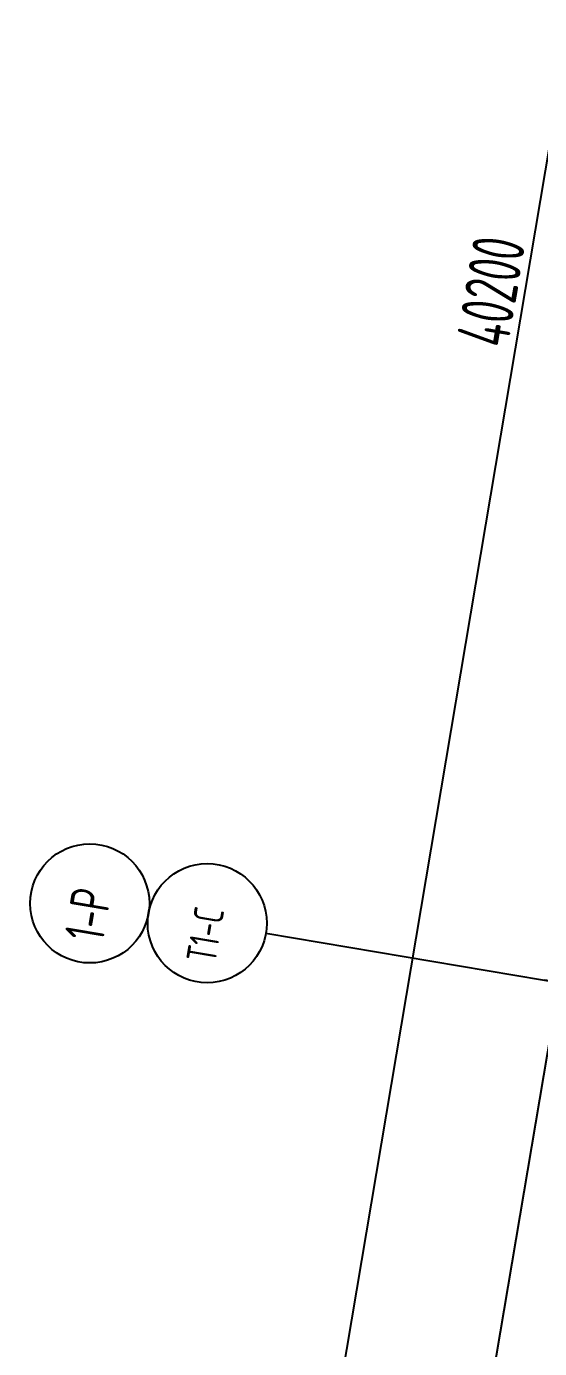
# Model space of a CAD drawing. Extents: x 12199666 to 24617114, y 1197707 to 2548648.
# Drawn here: x 12282612 to 12286059, y 1264589 to 1273464 of the extents above; entities that cross this region are included whole.
import ezdxf
from ezdxf.enums import TextEntityAlignment as Align

# ---------------------------------------------------------------- set-up
doc = ezdxf.new("R2010")
doc.units = 0
doc.header["$LTSCALE"] = 10
doc.header["$MEASUREMENT"] = 0
for name, color, linetype in [('TX-GRID-T1$0$A-DIMS-100', 1, 'Continuous'), ('TX-GRID-T1$0$TX-GRID-T1$0$G-GRID-DIMS', 3, 'Continuous'), ('TX-GRID-T1$0$TX-GRID-T1$0$G-GRID-IDEN', 7, 'Continuous'), ('TX-GRID-T1$0$TX-GRID-T1$0$PUB_DIM', 3, 'Continuous')]:
    doc.layers.add(name, color=color, linetype=linetype)
doc.styles.add('TX-GRID-T1$0$XD2008', font='xd-hzs.shx', dxfattribs={"width": 0.7, "bigfont": 'xd-hztxt.shx'})
doc.styles.add('TX-GRID-T1$0$XD2008_T3', font='xd-hzs.shx', dxfattribs={"width": 0.7, "bigfont": 'xd-hztxt.shx'})
doc.dimstyles.new('TX-GRID-T1$0$XD100$0', dxfattribs={"dimscale": 100, "dimtxt": 3.5, "dimasz": 1, "dimexe": 1, "dimexo": 2, "dimgap": 0.5, "dimtad": 1, "dimdec": 0, "dimdsep": 46, "dimtxsty": 'TX-GRID-T1$0$XD2008', "dimblk1": 'TX-GRID-T1$0$_ArchTick', "dimblk2": 'TX-GRID-T1$0$_ArchTick', "dimsah": 1, "dimcen": 2.5, "dimclrt": 4, "dimaunit": 1, "dimadec": 0, "dimazin": 0, "dimtfac": 1, "dimtdec": 0, "dimtix": 1, "dimtmove": 2, "dimatfit": 3, "dimfxl": 0, "dimtolj": 1, "dimtzin": 0, "dimarcsym": 0})

# ---------------------------------------------------------------- blocks, each defined once
blk = doc.blocks.new('TX-GRID-T1$0$_ArchTick')
at = {"color": 0, "linetype": 'ByBlock', "const_width": 0.4}
blk.add_lwpolyline([(-0.5, -0.5), (0.5, 0.5)], dxfattribs=at)
blk = doc.blocks.new('*D23')
at = {"layer": 'TX-GRID-T1$0$A-DIMS-100', "color": 0, "lineweight": -2, "transparency": 16777216}
for p, q in [((12284687.2, 1258120.8), (12286192.8, 1267044.7)), ((12287461.3, 1266830.7), (12286094.2, 1267061.3)), ((12285955.7, 1257906.8), (12284588.6, 1258137.4))]:
    blk.add_line(p, q, dxfattribs=at)
at = {"layer": 'TX-GRID-T1$0$A-DIMS-100', "color": 0, "lineweight": -2, "transparency": 16777216, "xscale": 100, "yscale": 100, "zscale": 100}
for p, rotation in [((12286192.8, 1267044.7), 80.42361603544946), ((12284687.2, 1258120.8), 260.4236160354494)]:
    blk.add_blockref('TX-GRID-T1$0$_ArchTick', p, dxfattribs=dict(at, rotation=rotation))
at = {"layer": 'TX-GRID-T1$0$A-DIMS-100', "color": 4, "transparency": 16777216, "insert": (12285218.2, 1262620.2), "char_height": 350, "attachment_point": 5, "rotation": 80.42362, "style": 'TX-GRID-T1$0$XD2008'}
blk.add_mtext('\\A1;9050', dxfattribs=at)
blk = doc.blocks.new('*D37')
at = {"layer": 'TX-GRID-T1$0$A-DIMS-100', "color": 0, "lineweight": -2, "transparency": 16777216}
for p, q in [((12282611.5, 1251828.5), (12289299.3, 1291468.3)), ((12292060.2, 1291002.4), (12289200.7, 1291484.9)), ((12285372.5, 1251362.6), (12282512.9, 1251845.1))]:
    blk.add_line(p, q, dxfattribs=at)
at = {"layer": 'TX-GRID-T1$0$A-DIMS-100', "color": 0, "lineweight": -2, "transparency": 16777216, "xscale": 100, "yscale": 100, "zscale": 100}
for p, rotation in [((12289299.3, 1291468.3), 80.42361603537051), ((12282611.5, 1251828.5), 260.4236160353705)]:
    blk.add_blockref('TX-GRID-T1$0$_ArchTick', p, dxfattribs=dict(at, rotation=rotation))
at = {"layer": 'TX-GRID-T1$0$A-DIMS-100', "color": 4, "transparency": 16777216, "insert": (12285733.5, 1271685.8), "char_height": 350, "attachment_point": 5, "rotation": 80.42362, "style": 'TX-GRID-T1$0$XD2008'}
blk.add_mtext('\\A1;40200', dxfattribs=at)
blk = doc.blocks.new('TX-GRID-T1')
at = {"layer": 'TX-GRID-T1$0$TX-GRID-T1$0$G-GRID-DIMS'}
for centre in [(12283037.4, 1267577.1), (12283826.3, 1267444)]:
    blk.add_circle(centre, 400, dxfattribs=at)
at = {"layer": 'TX-GRID-T1$0$TX-GRID-T1$0$PUB_DIM'}
blk.add_line((12284220.7, 1267377.4), (12287178.9, 1266878.3), dxfattribs=at)
at = {"layer": 'TX-GRID-T1$0$TX-GRID-T1$0$G-GRID-IDEN', "style": 'TX-GRID-T1$0$XD2008_T3', "width": 0.866667}
for s, height, p, p2 in [('1-P', 264.44, (12283126.7, 1267311.7), (12283184.2, 1267652.4)), ('T1-C', 198.81, (12283880.7, 1267169.3), (12283941.7, 1267530.7))]:
    blk.add_text(s, height=height, rotation=80.42362, dxfattribs=at).set_placement(p, p2, align=Align.FIT)
at = {"layer": 'TX-GRID-T1$0$A-DIMS-100'}
for p1, p2, distance, picture, middle in [((12285569.7, 1251329.4), (12292257.5, 1290969.2), 3000, '*D37', (12285733.5, 1271685.8)), ((12286152.9, 1257873.5), (12287658.5, 1266797.4), 1486.4, '*D23', (12285218.2, 1262620.2))]:
    dim = blk.add_aligned_dim(p1=p1, p2=p2, distance=distance, dimstyle='TX-GRID-T1$0$XD100$0', dxfattribs=at)
    dim.commit()
    dim.dimension.update_dxf_attribs({"geometry": picture, "text_midpoint": middle})

msp = doc.modelspace()

# ---------------------------------------------------------------- block references
msp.add_blockref('TX-GRID-T1', (0, 0))

doc.saveas('drawing.dxf')
